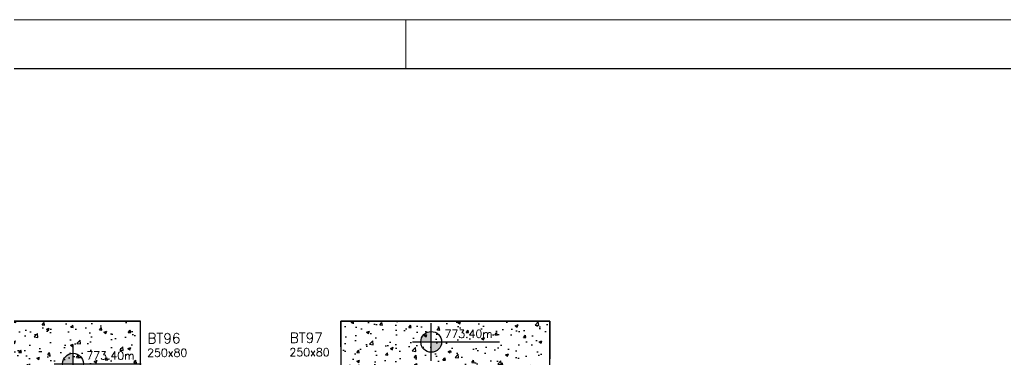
# Model space of a CAD drawing. Extents: x 1860 to 8661, y -614 to 3008.
# Drawn here: x 5924 to 7155, y 2584 to 3008 of the extents above; entities that cross this region are included whole.
import ezdxf
from ezdxf.enums import TextEntityAlignment as Align

# ---------------------------------------------------------------- set-up
doc = ezdxf.new("R2010")
doc.units = 0
for name, color, linetype in [('F-BLOCOS', 3, 'Continuous'), ('F-BLOCOS-DIM', 2, 'Continuous'), ('F-BLOCOS-HACH', 1, 'Continuous'), ('F-BLOCOS-NOME', 3, 'Continuous'), ('F-NÍVEL-PLANTA', 2, 'Continuous'), ('F-TEXTO', 6, 'Continuous'), ('F-VIGAS', 3, 'Continuous')]:
    doc.layers.add(name, color=color, linetype=linetype)
doc.layers.add('FOLHA', color=255, linetype='Continuous', lineweight=5)
doc.styles.add('MCP', font='romans.shx')

# ---------------------------------------------------------------- blocks, each defined once
blk = doc.blocks.new('Nível - Planta')
at = {"layer": 'F-NÍVEL-PLANTA'}
h = blk.add_hatch(color=71, dxfattribs=at)
h.paths.add_polyline_path([(0, 0), (0, 0.26, 0.414214), (-0.26, 0)])
h.paths.add_polyline_path([(0.26, 0), (0, 0), (0, -0.26, 0.414214)])
for p, q in [((0, -0.469), (0, 0.469)), ((-0.469, 0), (1.704, 0))]:
    blk.add_line(p, q, dxfattribs=at)
blk.add_circle((0, 0), 0.26, dxfattribs=at)
at = {"layer": 'F-TEXTO', "color": 3, "style": 'MCP'}
blk.add_attdef('NÍVEL', (0.333, 0.102), '', height=0.2, dxfattribs=at)

msp = doc.modelspace()

# ---------------------------------------------------------------- hatches: boundary and pattern name
at = {"layer": 'F-BLOCOS-HACH', "linetype": 'Continuous'}
h = msp.add_hatch(dxfattribs=at)
h.set_pattern_fill('AR-CONC', color=256, scale=5)
h.set_pattern_definition([(50, (3892.84, 401.787), (35.863, -3.1376), [3.75, -41.25]), (355, (3892.84, 401.787), (-6.93757, 37.6096), [3, -33]), (100.4514, (3895.83, 401.526), (28.92544, 34.472), [3.187, -35.0571]), (46.1842, (3892.84, 411.787), (53.36207, -8.27596), [5.625, -61.875]), (96.6356, (3897.287, 411.1), (46.7331, 48.7059), [4.7805, -52.5857]), (351.1842, (3892.84, 411.79), (46.7331, 48.7059), [4.5, -49.5]), (21, (3897.84, 409.287), (29.84535, -20.13094), [3.75, -41.25]), (326, (3897.84, 409.287), (12.16577, 36.2575), [3, -33]), (71.4514, (3900.327, 407.61), (42.0111, 16.12656), [3.187, -35.0571]), (37.5, (3892.84, 401.787), (0.607993, 16.644693), [0, -32.6, 0, -33.5, 0, -33.125]), (7.5, (3892.84, 401.787), (13.15348, 19.72059), [0, -19.1, 0, -31.85, 0, -12.625]), (327.5, (3881.69, 401.787), (26.69112, -1.127744), [0, -12.5, 0, -39, 0, -51.75]), (317.5, (3876.69, 401.787), (29.1593, 5.00525), [0, -16.25, 0, -25.9, 0, -36.75])])
h.paths.add_polyline_path([(5950.34, 2631.29), (5825.34, 2631.29), (5825.34, 2551.29), (6075.34, 2551.29), (6075.34, 2631.29)])
h = msp.add_hatch(dxfattribs=at)
h.set_pattern_fill('AR-CONC', color=256, scale=5)
h.set_pattern_definition([(50, (3891.34, 401.787), (35.863, -3.1376), [3.75, -41.25]), (355, (3891.34, 401.787), (-6.93757, 37.6096), [3, -33]), (100.4514, (3894.33, 401.526), (28.92544, 34.472), [3.187, -35.0571]), (46.1842, (3891.34, 411.787), (53.36207, -8.27596), [5.625, -61.875]), (96.6356, (3895.787, 411.1), (46.7331, 48.7059), [4.7805, -52.5857]), (351.1842, (3891.34, 411.79), (46.7331, 48.7059), [4.5, -49.5]), (21, (3896.34, 409.287), (29.84535, -20.13094), [3.75, -41.25]), (326, (3896.34, 409.287), (12.16577, 36.2575), [3, -33]), (71.4514, (3898.827, 407.61), (42.01112, 16.12656), [3.187, -35.0571]), (37.5, (3891.34, 401.787), (0.607993, 16.644693), [0, -32.6, 0, -33.5, 0, -33.125]), (7.5, (3891.34, 401.787), (13.15348, 19.72059), [0, -19.1, 0, -31.85, 0, -12.625]), (327.5, (3880.19, 401.787), (26.69112, -1.127744), [0, -12.5, 0, -39, 0, -51.75]), (317.5, (3875.19, 401.787), (29.15931, 5.00525), [0, -16.25, 0, -25.9, 0, -36.75])])
h.paths.add_polyline_path([(6586.34, 2551.29), (6586.34, 2631.29), (6325.34, 2631.29), (6325.34, 2551.29)])

# ---------------------------------------------------------------- linework, layer by layer
at = {"color": 30}
msp.add_line((2012.11, 2946.69), (8600.49, 2946.69), dxfattribs=at)
at = {"layer": 'F-BLOCOS', "color": 2, "linetype": 'Continuous'}
for points in [[(5950.34, 2631.29), (5825.34, 2631.29), (5825.34, 2551.29), (6075.34, 2551.29), (6075.34, 2631.29), (5950.34, 2631.29)], [(6586.34, 2551.29), (6586.34, 2631.29), (6325.34, 2631.29), (6325.34, 2551.29), (6586.34, 2551.29)]]:
    msp.add_lwpolyline(points, dxfattribs=at)
at = {"layer": 'F-VIGAS'}
for p, q in [((6075.34, 2631.29), (5825.34, 2631.29)), ((5825.34, 2631.29), (6075.34, 2631.29)), ((6586.34, 2631.29), (6325.34, 2631.29)), ((6325.34, 2631.29), (6325.34, 2599.29)), ((6325.34, 2599.29), (6325.34, 2631.29)), ((6325.34, 2631.29), (6586.34, 2631.29)), ((6325.34, 2599.29), (6325.34, 2631.29)), ((6325.34, 2631.29), (6325.34, 2599.29)), ((6586.34, 2584.29), (6586.34, 2631.29)), ((6586.34, 2631.29), (6586.34, 2584.29)), ((6586.34, 2601.29), (6586.34, 2584.29)), ((6586.34, 2584.29), (6586.34, 2601.29))]:
    msp.add_line(p, q, dxfattribs=at)
at = {"layer": 'FOLHA'}
for p, q in [((1859.7, 3007.66), (8661.45, 3007.66)), ((6406.48, 3007.66), (6406.48, 2946.69))]:
    msp.add_line(p, q, dxfattribs=at)

# ---------------------------------------------------------------- block references
at = {"layer": 'F-NÍVEL-PLANTA', "linetype": 'Continuous', "xscale": 50, "yscale": 50, "zscale": 50}
for p in [(6438.24, 2605.46), (5990.93, 2578.25)]:
    msp.add_blockref('Nível - Planta', p, dxfattribs=at).add_auto_attribs({'NÍVEL': '773.40m'})

# ---------------------------------------------------------------- texts
at = {"layer": 'F-BLOCOS-DIM', "linetype": 'Continuous', "style": 'MCP'}
for p in [(6261.24, 2597.6), (6083.54, 2596.98)]:
    msp.add_text('250x80', height=10, dxfattribs=at).set_placement(p, align=Align.TOP_LEFT)
at = {"layer": 'F-BLOCOS-NOME', "linetype": 'Continuous', "style": 'MCP'}
for s, p in [('BT96', (6083.89, 2603.69)), ('BT97', (6261.59, 2604.31))]:
    msp.add_text(s, height=12.5, dxfattribs=at).set_placement(p)

doc.saveas('drawing.dxf')
